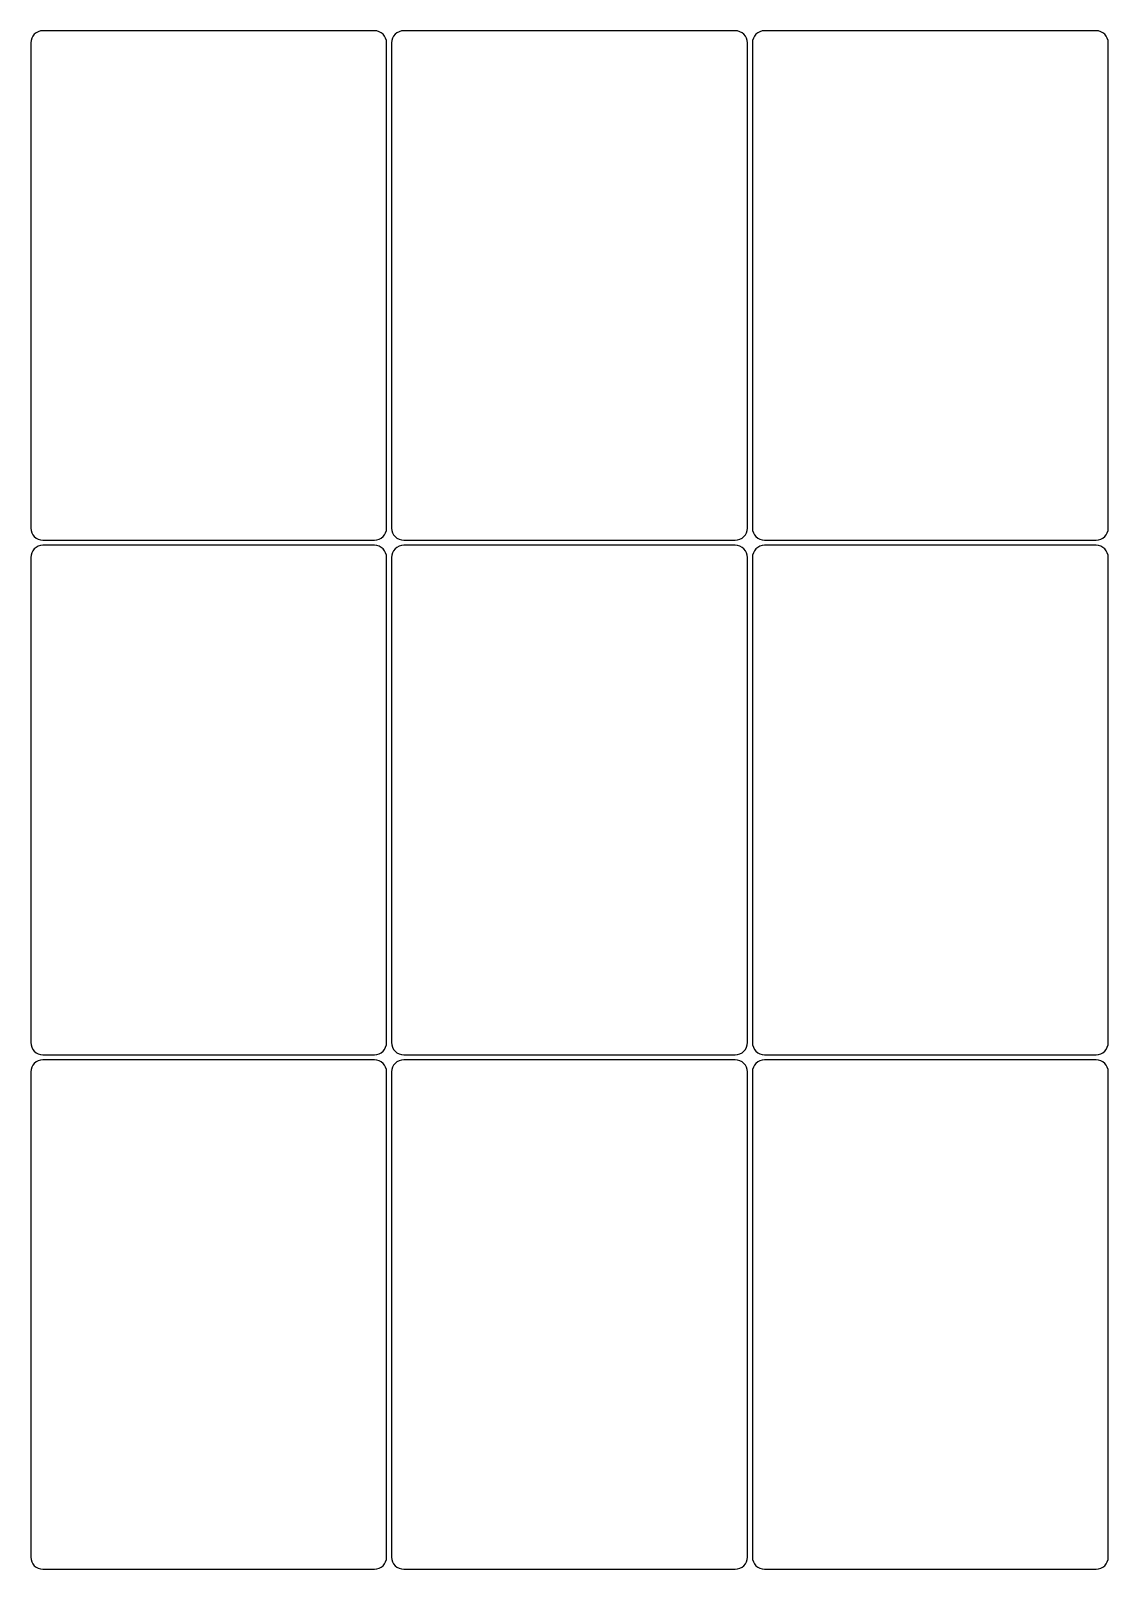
# Model space of a CAD drawing. Header units: millimetres. Extents: x 15 to 282, y -400 to -20.
import ezdxf

# ---------------------------------------------------------------- set-up
doc = ezdxf.new("R2010")
doc.units = ezdxf.units.MM

msp = doc.modelspace()

# ---------------------------------------------------------------- linework, layer by layer
for points in [[(100.24, -145.81, 0.414214), (103.24, -142.81), (103.24, -22.81, 0.414214), (100.24, -19.81), (18.24, -19.81, 0.414214), (15.24, -22.81), (15.24, -142.81, 0.414214), (18.24, -145.81)], [(189.48, -145.81, 0.414214), (192.48, -142.81), (192.48, -22.81, 0.414214), (189.48, -19.81), (107.48, -19.81, 0.414214), (104.48, -22.81), (104.48, -142.81, 0.414214), (107.48, -145.81)], [(278.72, -145.81, 0.414214), (281.72, -142.81), (281.72, -22.81, 0.414214), (278.72, -19.81), (196.72, -19.81, 0.414214), (193.72, -22.81), (193.72, -142.81, 0.414214), (196.72, -145.81)], [(100.24, -273.07, 0.414214), (103.24, -270.07), (103.24, -150.07, 0.414214), (100.24, -147.07), (18.24, -147.07, 0.414214), (15.24, -150.07), (15.24, -270.07, 0.414214), (18.24, -273.07)], [(189.48, -273.07, 0.414214), (192.48, -270.07), (192.48, -150.07, 0.414214), (189.48, -147.07), (107.48, -147.07, 0.414214), (104.48, -150.07), (104.48, -270.07, 0.414214), (107.48, -273.07)], [(278.72, -273.07, 0.414214), (281.72, -270.07), (281.72, -150.07, 0.414214), (278.72, -147.07), (196.72, -147.07, 0.414214), (193.72, -150.07), (193.72, -270.07, 0.414214), (196.72, -273.07)], [(100.24, -400.32, 0.414214), (103.24, -397.32), (103.24, -277.32, 0.414214), (100.24, -274.32), (18.24, -274.32, 0.414214), (15.24, -277.32), (15.24, -397.32, 0.414214), (18.24, -400.32)], [(189.48, -400.32, 0.414214), (192.48, -397.32), (192.48, -277.32, 0.414214), (189.48, -274.32), (107.48, -274.32, 0.414214), (104.48, -277.32), (104.48, -397.32, 0.414214), (107.48, -400.32)], [(278.72, -400.32, 0.414214), (281.72, -397.32), (281.72, -277.32, 0.414214), (278.72, -274.32), (196.72, -274.32, 0.414214), (193.72, -277.32), (193.72, -397.32, 0.414214), (196.72, -400.32)]]:
    msp.add_lwpolyline(points, format="xyb", close=True)

doc.saveas('drawing.dxf')
